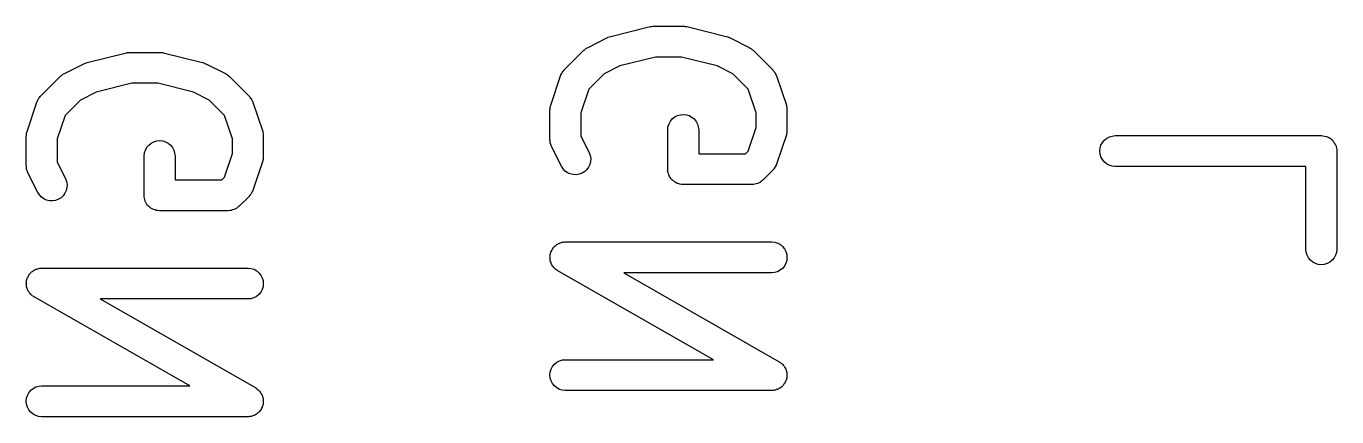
# Model space of a CAD drawing. Extents: x 57 to 139, y -149 to -36.
# Drawn here: x 128.92 to 135.27, y -140.82 to -138.93 of the extents above; entities that cross this region are included whole.
import ezdxf

# ---------------------------------------------------------------- set-up
doc = ezdxf.new("R2010")
doc.units = 0
doc.layers.add('BLACK', color=7, linetype='CONTINUOUS')

msp = doc.modelspace()

# ---------------------------------------------------------------- linework, layer by layer
at = {"layer": 'BLACK', "linetype": 'CONTINUOUS'}
for p, q in [((131.752, -138.977), (131.943, -138.929)), ((131.943, -138.929), (131.944, -138.929)), ((131.944, -138.929), (131.945, -138.928)), ((131.945, -138.928), (131.946, -138.928)), ((131.946, -138.928), (131.952, -138.928)), ((131.952, -138.928), (131.958, -138.927)), ((131.958, -138.927), (131.96, -138.927)), ((131.96, -138.927), (131.961, -138.927)), ((131.961, -138.927), (132.104, -138.927)), ((132.104, -138.927), (132.105, -138.927)), ((132.105, -138.927), (132.106, -138.927)), ((132.106, -138.927), (132.108, -138.927)), ((132.108, -138.927), (132.113, -138.928)), ((132.113, -138.928), (132.119, -138.928)), ((132.119, -138.928), (132.121, -138.929)), ((132.121, -138.929), (132.122, -138.929)), ((132.122, -138.929), (132.312, -138.977)), ((131.642, -139.03), (131.737, -138.982)), ((131.737, -138.982), (131.738, -138.982)), ((131.738, -138.981), (131.745, -138.979)), ((131.738, -138.982), (131.738, -138.981)), ((131.738, -138.982), (131.738, -138.982)), ((131.745, -138.979), (131.752, -138.977)), ((131.752, -138.977), (131.752, -138.977)), ((131.752, -138.977), (131.752, -138.977)), ((132.312, -138.977), (132.313, -138.977)), ((132.313, -138.977), (132.314, -138.977)), ((132.314, -138.977), (132.314, -138.977)), ((132.314, -138.977), (132.321, -138.979)), ((132.321, -138.979), (132.327, -138.982)), ((132.327, -138.982), (132.328, -138.982)), ((132.328, -138.982), (132.328, -138.982)), ((132.328, -138.982), (132.423, -139.03)), ((129.212, -139.104), (129.403, -139.056)), ((129.403, -139.056), (129.404, -139.056)), ((129.404, -139.056), (129.405, -139.055)), ((129.405, -139.055), (129.406, -139.055)), ((129.406, -139.055), (129.412, -139.055)), ((129.412, -139.055), (129.418, -139.054)), ((129.418, -139.054), (129.42, -139.054)), ((129.42, -139.054), (129.421, -139.054)), ((129.421, -139.054), (129.564, -139.054)), ((129.564, -139.054), (129.565, -139.054)), ((129.565, -139.054), (129.566, -139.054)), ((129.566, -139.054), (129.568, -139.054)), ((129.568, -139.054), (129.573, -139.055)), ((129.573, -139.055), (129.579, -139.055)), ((129.579, -139.055), (129.581, -139.056)), ((129.581, -139.056), (129.582, -139.056)), ((129.582, -139.056), (129.772, -139.104)), ((131.527, -139.139), (131.622, -139.044)), ((131.622, -139.044), (131.623, -139.043)), ((131.623, -139.043), (131.626, -139.041)), ((131.626, -139.041), (131.629, -139.038)), ((131.629, -139.038), (131.632, -139.036)), ((131.632, -139.036), (131.634, -139.034)), ((131.634, -139.034), (131.638, -139.032)), ((131.638, -139.032), (131.642, -139.03)), ((131.97, -139.077), (131.797, -139.12)), ((132.095, -139.077), (131.97, -139.077)), ((132.268, -139.12), (132.095, -139.077)), ((132.423, -139.03), (132.424, -139.03)), ((132.424, -139.03), (132.428, -139.033)), ((132.428, -139.033), (132.431, -139.035)), ((132.431, -139.035), (132.434, -139.037)), ((132.434, -139.037), (132.436, -139.038)), ((132.436, -139.038), (132.439, -139.041)), ((132.439, -139.041), (132.443, -139.044)), ((132.443, -139.044), (132.538, -139.139)), ((129.102, -139.157), (129.197, -139.109)), ((129.197, -139.109), (129.198, -139.109)), ((129.198, -139.108), (129.205, -139.106)), ((129.198, -139.109), (129.198, -139.108)), ((129.198, -139.109), (129.198, -139.109)), ((129.205, -139.106), (129.212, -139.104)), ((129.212, -139.104), (129.212, -139.104)), ((129.212, -139.104), (129.212, -139.104)), ((129.772, -139.104), (129.773, -139.104)), ((129.773, -139.104), (129.774, -139.104)), ((129.774, -139.104), (129.774, -139.104)), ((129.774, -139.104), (129.781, -139.106)), ((129.781, -139.106), (129.787, -139.109)), ((129.787, -139.109), (129.788, -139.109)), ((129.788, -139.109), (129.788, -139.109)), ((129.788, -139.109), (129.883, -139.157)), ((131.513, -139.159), (131.515, -139.154)), ((131.515, -139.154), (131.517, -139.152)), ((131.517, -139.152), (131.518, -139.15)), ((131.518, -139.15), (131.521, -139.146)), ((131.521, -139.146), (131.524, -139.142)), ((131.524, -139.142), (131.526, -139.141)), ((131.526, -139.141), (131.527, -139.139)), ((131.797, -139.12), (131.72, -139.159)), ((132.345, -139.159), (132.268, -139.12)), ((132.538, -139.139), (132.539, -139.14)), ((132.539, -139.14), (132.54, -139.142)), ((132.54, -139.142), (132.542, -139.143)), ((132.542, -139.143), (132.544, -139.147)), ((132.544, -139.147), (132.548, -139.151)), ((132.548, -139.151), (132.549, -139.153)), ((132.549, -139.153), (132.55, -139.155)), ((128.987, -139.266), (129.082, -139.171)), ((129.082, -139.171), (129.083, -139.17)), ((129.083, -139.17), (129.086, -139.168)), ((129.086, -139.168), (129.089, -139.165)), ((129.089, -139.165), (129.092, -139.163)), ((129.092, -139.163), (129.094, -139.161)), ((129.094, -139.161), (129.098, -139.159)), ((129.098, -139.159), (129.102, -139.157)), ((129.43, -139.204), (129.257, -139.247)), ((129.555, -139.204), (129.43, -139.204)), ((129.728, -139.247), (129.555, -139.204)), ((129.883, -139.157), (129.884, -139.157)), ((129.884, -139.157), (129.888, -139.16)), ((129.888, -139.16), (129.891, -139.162)), ((129.891, -139.162), (129.894, -139.164)), ((129.894, -139.164), (129.896, -139.165)), ((129.896, -139.165), (129.899, -139.168)), ((129.899, -139.168), (129.903, -139.171)), ((129.903, -139.171), (129.998, -139.266)), ((131.461, -139.311), (131.509, -139.168)), ((131.509, -139.167), (131.51, -139.165)), ((131.509, -139.168), (131.509, -139.167)), ((131.51, -139.165), (131.511, -139.163)), ((131.511, -139.163), (131.513, -139.159)), ((131.72, -139.159), (131.646, -139.233)), ((132.419, -139.233), (132.345, -139.159)), ((132.55, -139.155), (132.552, -139.16)), ((132.552, -139.16), (132.554, -139.164)), ((132.554, -139.164), (132.555, -139.166)), ((132.555, -139.166), (132.556, -139.168)), ((132.556, -139.168), (132.604, -139.311)), ((128.973, -139.286), (128.975, -139.281)), ((128.975, -139.281), (128.977, -139.279)), ((128.977, -139.279), (128.978, -139.277)), ((128.978, -139.277), (128.981, -139.273)), ((128.981, -139.273), (128.984, -139.269)), ((128.984, -139.269), (128.986, -139.268)), ((128.986, -139.268), (128.987, -139.266)), ((129.257, -139.247), (129.18, -139.286)), ((129.805, -139.286), (129.728, -139.247)), ((129.998, -139.266), (129.999, -139.267)), ((129.999, -139.267), (130, -139.269)), ((130, -139.269), (130.002, -139.27)), ((130.002, -139.27), (130.004, -139.274)), ((130.004, -139.274), (130.008, -139.278)), ((130.008, -139.278), (130.009, -139.28)), ((130.009, -139.28), (130.01, -139.282)), ((131.646, -139.233), (131.607, -139.347)), ((132.457, -139.347), (132.419, -139.233)), ((128.921, -139.438), (128.969, -139.295)), ((128.969, -139.294), (128.97, -139.292)), ((128.969, -139.295), (128.969, -139.294)), ((128.97, -139.292), (128.971, -139.29)), ((128.971, -139.29), (128.973, -139.286)), ((129.18, -139.286), (129.106, -139.36)), ((129.879, -139.36), (129.805, -139.286)), ((130.01, -139.282), (130.012, -139.287)), ((130.012, -139.287), (130.014, -139.291)), ((130.014, -139.291), (130.015, -139.293)), ((130.015, -139.293), (130.016, -139.295)), ((130.016, -139.295), (130.064, -139.438)), ((131.457, -139.334), (131.458, -139.33)), ((131.457, -139.335), (131.457, -139.334)), ((131.457, -139.478), (131.457, -139.335)), ((131.458, -139.326), (131.459, -139.323)), ((131.458, -139.33), (131.458, -139.326)), ((131.459, -139.319), (131.46, -139.315)), ((131.459, -139.323), (131.459, -139.319)), ((131.46, -139.315), (131.461, -139.311)), ((132.604, -139.311), (132.604, -139.312)), ((132.604, -139.312), (132.605, -139.316)), ((132.605, -139.316), (132.606, -139.32)), ((132.606, -139.32), (132.606, -139.324)), ((132.606, -139.324), (132.607, -139.327)), ((132.607, -139.327), (132.607, -139.331)), ((132.607, -139.331), (132.607, -139.335)), ((132.607, -139.335), (132.607, -139.43)), ((129.106, -139.36), (129.067, -139.474)), ((129.917, -139.474), (129.879, -139.36)), ((131.607, -139.347), (131.607, -139.46)), ((132.03, -139.415), (132.035, -139.401)), ((132.035, -139.401), (132.042, -139.388)), ((132.042, -139.388), (132.051, -139.377)), ((132.051, -139.377), (132.063, -139.367)), ((132.063, -139.367), (132.076, -139.361)), ((132.076, -139.361), (132.09, -139.357)), ((132.09, -139.357), (132.104, -139.355)), ((132.104, -139.355), (132.119, -139.357)), ((132.119, -139.357), (132.133, -139.361)), ((132.133, -139.361), (132.146, -139.368)), ((132.146, -139.368), (132.157, -139.377)), ((132.157, -139.377), (132.166, -139.389)), ((132.166, -139.389), (132.173, -139.402)), ((132.173, -139.402), (132.177, -139.416)), ((132.457, -139.418), (132.457, -139.347)), ((128.917, -139.461), (128.918, -139.457)), ((128.917, -139.462), (128.917, -139.461)), ((128.917, -139.605), (128.917, -139.462)), ((128.918, -139.453), (128.919, -139.45)), ((128.918, -139.457), (128.918, -139.453)), ((128.919, -139.446), (128.92, -139.442)), ((128.919, -139.45), (128.919, -139.446)), ((128.92, -139.442), (128.921, -139.438)), ((130.064, -139.438), (130.064, -139.439)), ((130.064, -139.439), (130.065, -139.443)), ((130.065, -139.443), (130.066, -139.447)), ((130.066, -139.447), (130.066, -139.451)), ((130.066, -139.451), (130.067, -139.454)), ((130.067, -139.454), (130.067, -139.458)), ((130.067, -139.458), (130.067, -139.462)), ((130.067, -139.462), (130.067, -139.557)), ((131.607, -139.46), (131.647, -139.54)), ((132.029, -139.429), (132.03, -139.415)), ((132.029, -139.43), (132.029, -139.429)), ((132.029, -139.621), (132.029, -139.43)), ((132.177, -139.416), (132.179, -139.43)), ((132.179, -139.43), (132.179, -139.546)), ((132.419, -139.533), (132.457, -139.418)), ((132.604, -139.454), (132.556, -139.597)), ((132.606, -139.446), (132.604, -139.45)), ((132.604, -139.45), (132.604, -139.454)), ((132.607, -139.44), (132.606, -139.443)), ((132.606, -139.443), (132.606, -139.446)), ((132.607, -139.43), (132.607, -139.431)), ((132.607, -139.431), (132.607, -139.435)), ((132.607, -139.435), (132.607, -139.44)), ((134.147, -139.48), (134.158, -139.471)), ((134.158, -139.471), (134.171, -139.464)), ((134.171, -139.464), (134.185, -139.46)), ((134.185, -139.46), (134.199, -139.458)), ((134.199, -139.458), (135.199, -139.458)), ((135.199, -139.458), (135.2, -139.458)), ((135.2, -139.458), (135.2, -139.458)), ((135.2, -139.458), (135.2, -139.458)), ((135.2, -139.458), (135.2, -139.458)), ((135.2, -139.458), (135.207, -139.459)), ((135.207, -139.459), (135.214, -139.46)), ((135.214, -139.46), (135.215, -139.46)), ((135.215, -139.46), (135.215, -139.46)), ((135.215, -139.46), (135.222, -139.462)), ((135.222, -139.462), (135.228, -139.464)), ((135.228, -139.464), (135.229, -139.464)), ((135.229, -139.464), (135.229, -139.464)), ((135.229, -139.464), (135.235, -139.468)), ((135.235, -139.468), (135.241, -139.471)), ((135.241, -139.471), (135.242, -139.471)), ((135.242, -139.471), (135.242, -139.471)), ((135.242, -139.471), (135.247, -139.476)), ((129.067, -139.474), (129.067, -139.587)), ((129.49, -139.542), (129.495, -139.528)), ((129.495, -139.528), (129.502, -139.515)), ((129.502, -139.515), (129.511, -139.504)), ((129.511, -139.504), (129.523, -139.494)), ((129.523, -139.494), (129.536, -139.488)), ((129.536, -139.488), (129.55, -139.484)), ((129.55, -139.484), (129.564, -139.482)), ((129.564, -139.482), (129.579, -139.484)), ((129.579, -139.484), (129.593, -139.488)), ((129.593, -139.488), (129.606, -139.495)), ((129.606, -139.495), (129.617, -139.504)), ((129.617, -139.504), (129.626, -139.516)), ((129.626, -139.516), (129.633, -139.529)), ((129.633, -139.529), (129.637, -139.543)), ((129.917, -139.545), (129.917, -139.474)), ((131.458, -139.48), (131.457, -139.478)), ((131.458, -139.482), (131.458, -139.48)), ((131.458, -139.487), (131.458, -139.482)), ((131.459, -139.492), (131.458, -139.487)), ((131.459, -139.495), (131.459, -139.492)), ((131.46, -139.497), (131.459, -139.495)), ((131.462, -139.502), (131.46, -139.497)), ((131.463, -139.506), (131.462, -139.502)), ((131.464, -139.508), (131.463, -139.506)), ((131.465, -139.51), (131.464, -139.508)), ((131.465, -139.511), (131.465, -139.51)), ((131.513, -139.607), (131.465, -139.511)), ((132.406, -139.546), (132.419, -139.533)), ((134.124, -139.533), (134.126, -139.518)), ((134.126, -139.547), (134.124, -139.533)), ((134.126, -139.518), (134.13, -139.504)), ((134.13, -139.504), (134.137, -139.491)), ((134.137, -139.491), (134.147, -139.48)), ((135.247, -139.476), (135.253, -139.48)), ((135.253, -139.48), (135.253, -139.481)), ((135.253, -139.481), (135.253, -139.481)), ((135.253, -139.481), (135.257, -139.486)), ((135.257, -139.486), (135.262, -139.492)), ((135.262, -139.492), (135.262, -139.492)), ((135.262, -139.492), (135.262, -139.492)), ((135.262, -139.492), (135.265, -139.499)), ((135.265, -139.499), (135.269, -139.505)), ((135.269, -139.505), (135.269, -139.505)), ((135.269, -139.505), (135.269, -139.505)), ((135.269, -139.505), (135.271, -139.512)), ((135.271, -139.512), (135.273, -139.519)), ((135.273, -139.519), (135.273, -139.519)), ((135.273, -139.519), (135.273, -139.519)), ((135.273, -139.519), (135.274, -139.526)), ((135.274, -139.526), (135.274, -139.533)), ((135.274, -139.533), (135.274, -140.01)), ((129.067, -139.587), (129.107, -139.667)), ((129.489, -139.556), (129.49, -139.542)), ((129.489, -139.557), (129.489, -139.556)), ((129.489, -139.748), (129.489, -139.557)), ((129.637, -139.543), (129.639, -139.557)), ((129.639, -139.557), (129.639, -139.673)), ((129.879, -139.66), (129.917, -139.545)), ((130.064, -139.581), (130.016, -139.724)), ((130.066, -139.573), (130.064, -139.577)), ((130.064, -139.577), (130.064, -139.581)), ((130.067, -139.567), (130.066, -139.57)), ((130.066, -139.57), (130.066, -139.573)), ((130.067, -139.557), (130.067, -139.558)), ((130.067, -139.558), (130.067, -139.562)), ((130.067, -139.562), (130.067, -139.567)), ((131.651, -139.598), (131.645, -139.611)), ((131.647, -139.54), (131.648, -139.54)), ((131.648, -139.54), (131.653, -139.554)), ((131.654, -139.583), (131.651, -139.598)), ((131.653, -139.554), (131.655, -139.569)), ((131.655, -139.569), (131.654, -139.583)), ((132.179, -139.546), (132.406, -139.546)), ((132.556, -139.598), (132.555, -139.6)), ((132.556, -139.597), (132.556, -139.598)), ((134.13, -139.561), (134.126, -139.547)), ((134.137, -139.574), (134.13, -139.561)), ((134.146, -139.586), (134.137, -139.574)), ((134.157, -139.595), (134.146, -139.586)), ((134.17, -139.602), (134.157, -139.595)), ((128.918, -139.607), (128.917, -139.605)), ((128.918, -139.609), (128.918, -139.607)), ((128.918, -139.614), (128.918, -139.609)), ((128.919, -139.619), (128.918, -139.614)), ((128.919, -139.622), (128.919, -139.619)), ((128.92, -139.624), (128.919, -139.622)), ((128.922, -139.629), (128.92, -139.624)), ((128.923, -139.633), (128.922, -139.629)), ((128.924, -139.635), (128.923, -139.633)), ((128.925, -139.637), (128.924, -139.635)), ((128.925, -139.638), (128.925, -139.637)), ((128.973, -139.734), (128.925, -139.638)), ((129.866, -139.673), (129.879, -139.66)), ((131.521, -139.619), (131.513, -139.607)), ((131.531, -139.63), (131.521, -139.619)), ((131.543, -139.638), (131.531, -139.63)), ((131.556, -139.644), (131.543, -139.638)), ((131.57, -139.647), (131.556, -139.644)), ((131.585, -139.648), (131.57, -139.647)), ((131.599, -139.646), (131.585, -139.648)), ((131.613, -139.64), (131.599, -139.646)), ((131.626, -139.633), (131.613, -139.64)), ((131.636, -139.623), (131.626, -139.633)), ((131.645, -139.611), (131.636, -139.623)), ((132.029, -139.628), (132.029, -139.621)), ((132.03, -139.635), (132.029, -139.628)), ((132.032, -139.642), (132.03, -139.635)), ((132.03, -139.635), (132.03, -139.635)), ((132.03, -139.635), (132.03, -139.635)), ((132.034, -139.649), (132.032, -139.642)), ((132.038, -139.656), (132.034, -139.649)), ((132.034, -139.649), (132.034, -139.649)), ((132.034, -139.649), (132.034, -139.649)), ((132.041, -139.662), (132.038, -139.656)), ((132.046, -139.668), (132.041, -139.662)), ((132.041, -139.662), (132.041, -139.662)), ((132.041, -139.662), (132.041, -139.662)), ((132.538, -139.626), (132.49, -139.674)), ((132.539, -139.624), (132.538, -139.626)), ((132.541, -139.623), (132.539, -139.624)), ((132.544, -139.619), (132.541, -139.623)), ((132.547, -139.615), (132.544, -139.619)), ((132.548, -139.613), (132.547, -139.615)), ((132.549, -139.611), (132.548, -139.613)), ((132.552, -139.606), (132.549, -139.611)), ((132.554, -139.602), (132.552, -139.606)), ((132.555, -139.6), (132.554, -139.602)), ((134.184, -139.607), (134.17, -139.602)), ((134.198, -139.608), (134.184, -139.607)), ((134.199, -139.608), (134.198, -139.608)), ((135.124, -139.608), (134.199, -139.608)), ((135.124, -140.01), (135.124, -139.608)), ((129.111, -139.725), (129.105, -139.738)), ((129.107, -139.667), (129.108, -139.667)), ((129.108, -139.667), (129.113, -139.681)), ((129.114, -139.71), (129.111, -139.725)), ((129.113, -139.681), (129.115, -139.696)), ((129.115, -139.696), (129.114, -139.71)), ((129.639, -139.673), (129.866, -139.673)), ((130.016, -139.725), (130.015, -139.727)), ((130.016, -139.724), (130.016, -139.725)), ((132.05, -139.673), (132.046, -139.668)), ((132.051, -139.674), (132.05, -139.673)), ((132.05, -139.673), (132.05, -139.673)), ((132.056, -139.678), (132.051, -139.674)), ((132.061, -139.683), (132.056, -139.678)), ((132.062, -139.683), (132.061, -139.683)), ((132.068, -139.686), (132.062, -139.683)), ((132.062, -139.683), (132.062, -139.683)), ((132.074, -139.69), (132.068, -139.686)), ((132.075, -139.69), (132.074, -139.69)), ((132.082, -139.692), (132.075, -139.69)), ((132.075, -139.69), (132.075, -139.69)), ((132.088, -139.694), (132.082, -139.692)), ((132.089, -139.694), (132.088, -139.694)), ((132.088, -139.694), (132.088, -139.694)), ((132.096, -139.695), (132.089, -139.694)), ((132.103, -139.696), (132.096, -139.695)), ((132.104, -139.696), (132.103, -139.696)), ((132.103, -139.696), (132.103, -139.696)), ((132.103, -139.696), (132.103, -139.696)), ((132.103, -139.696), (132.103, -139.696)), ((132.437, -139.696), (132.104, -139.696)), ((132.444, -139.695), (132.437, -139.696)), ((132.451, -139.694), (132.444, -139.695)), ((132.452, -139.694), (132.451, -139.694)), ((132.451, -139.694), (132.451, -139.694)), ((132.458, -139.692), (132.452, -139.694)), ((132.465, -139.69), (132.458, -139.692)), ((132.466, -139.69), (132.465, -139.69)), ((132.465, -139.69), (132.465, -139.69)), ((132.472, -139.687), (132.466, -139.69)), ((132.478, -139.684), (132.472, -139.687)), ((132.479, -139.683), (132.478, -139.683)), ((132.478, -139.683), (132.478, -139.684)), ((132.484, -139.679), (132.479, -139.683)), ((132.489, -139.674), (132.484, -139.679)), ((132.49, -139.674), (132.489, -139.674)), ((132.49, -139.674), (132.49, -139.674)), ((132.49, -139.674), (132.49, -139.674)), ((132.49, -139.674), (132.49, -139.674)), ((128.981, -139.746), (128.973, -139.734)), ((128.991, -139.757), (128.981, -139.746)), ((129.003, -139.765), (128.991, -139.757)), ((129.016, -139.771), (129.003, -139.765)), ((129.03, -139.774), (129.016, -139.771)), ((129.045, -139.775), (129.03, -139.774)), ((129.059, -139.773), (129.045, -139.775)), ((129.073, -139.767), (129.059, -139.773)), ((129.086, -139.76), (129.073, -139.767)), ((129.096, -139.75), (129.086, -139.76)), ((129.105, -139.738), (129.096, -139.75)), ((129.489, -139.755), (129.489, -139.748)), ((129.49, -139.762), (129.489, -139.755)), ((129.492, -139.769), (129.49, -139.762)), ((129.49, -139.762), (129.49, -139.762)), ((129.49, -139.762), (129.49, -139.762)), ((129.494, -139.776), (129.492, -139.769)), ((129.498, -139.783), (129.494, -139.776)), ((129.494, -139.776), (129.494, -139.776)), ((129.494, -139.776), (129.494, -139.776)), ((129.501, -139.789), (129.498, -139.783)), ((129.506, -139.795), (129.501, -139.789)), ((129.501, -139.789), (129.501, -139.789)), ((129.501, -139.789), (129.501, -139.789)), ((129.998, -139.753), (129.95, -139.801)), ((129.999, -139.751), (129.998, -139.753)), ((130.001, -139.75), (129.999, -139.751)), ((130.004, -139.746), (130.001, -139.75)), ((130.007, -139.742), (130.004, -139.746)), ((130.008, -139.74), (130.007, -139.742)), ((130.009, -139.738), (130.008, -139.74)), ((130.012, -139.733), (130.009, -139.738)), ((130.014, -139.729), (130.012, -139.733)), ((130.015, -139.727), (130.014, -139.729)), ((129.51, -139.8), (129.506, -139.795)), ((129.511, -139.801), (129.51, -139.8)), ((129.51, -139.8), (129.51, -139.8)), ((129.516, -139.805), (129.511, -139.801)), ((129.521, -139.81), (129.516, -139.805)), ((129.522, -139.81), (129.521, -139.81)), ((129.528, -139.813), (129.522, -139.81)), ((129.522, -139.81), (129.522, -139.81)), ((129.534, -139.817), (129.528, -139.813)), ((129.535, -139.817), (129.534, -139.817)), ((129.542, -139.819), (129.535, -139.817)), ((129.535, -139.817), (129.535, -139.817)), ((129.548, -139.821), (129.542, -139.819)), ((129.549, -139.821), (129.548, -139.821)), ((129.548, -139.821), (129.548, -139.821)), ((129.556, -139.822), (129.549, -139.821)), ((129.563, -139.823), (129.556, -139.822)), ((129.564, -139.823), (129.563, -139.823)), ((129.563, -139.823), (129.563, -139.823)), ((129.563, -139.823), (129.563, -139.823)), ((129.563, -139.823), (129.563, -139.823)), ((129.897, -139.823), (129.564, -139.823)), ((129.904, -139.822), (129.897, -139.823)), ((129.911, -139.821), (129.904, -139.822)), ((129.912, -139.821), (129.911, -139.821)), ((129.911, -139.821), (129.911, -139.821)), ((129.918, -139.819), (129.912, -139.821)), ((129.925, -139.817), (129.918, -139.819)), ((129.926, -139.817), (129.925, -139.817)), ((129.925, -139.817), (129.925, -139.817)), ((129.932, -139.814), (129.926, -139.817)), ((129.938, -139.811), (129.932, -139.814)), ((129.939, -139.81), (129.938, -139.81)), ((129.938, -139.81), (129.938, -139.811)), ((129.944, -139.806), (129.939, -139.81)), ((129.949, -139.801), (129.944, -139.806)), ((129.95, -139.801), (129.949, -139.801)), ((129.95, -139.801), (129.95, -139.801)), ((129.95, -139.801), (129.95, -139.801)), ((129.95, -139.801), (129.95, -139.801)), ((131.499, -139.982), (131.502, -139.981)), ((131.502, -139.981), (131.504, -139.98)), ((131.504, -139.98), (131.508, -139.979)), ((131.508, -139.979), (131.513, -139.977)), ((131.513, -139.977), (131.515, -139.976)), ((131.515, -139.976), (131.518, -139.976)), ((131.518, -139.976), (131.523, -139.975)), ((131.523, -139.975), (131.527, -139.974)), ((131.527, -139.974), (131.53, -139.975)), ((131.53, -139.975), (131.532, -139.974)), ((131.532, -139.974), (132.532, -139.974)), ((132.532, -139.974), (132.533, -139.974)), ((132.533, -139.974), (132.548, -139.976)), ((132.548, -139.976), (132.562, -139.98)), ((132.562, -139.98), (132.575, -139.987)), ((131.457, -140.049), (131.458, -140.044)), ((131.458, -140.039), (131.459, -140.037)), ((131.458, -140.044), (131.458, -140.039)), ((131.459, -140.034), (131.46, -140.03)), ((131.459, -140.037), (131.459, -140.034)), ((131.46, -140.03), (131.461, -140.025)), ((131.461, -140.025), (131.462, -140.023)), ((131.462, -140.023), (131.463, -140.02)), ((131.463, -140.02), (131.466, -140.016)), ((131.466, -140.016), (131.468, -140.012)), ((131.468, -140.012), (131.469, -140.01)), ((131.469, -140.01), (131.47, -140.007)), ((131.47, -140.007), (131.473, -140.004)), ((131.473, -140.004), (131.476, -140)), ((131.476, -140), (131.478, -139.998)), ((131.478, -139.998), (131.48, -139.996)), ((131.48, -139.996), (131.483, -139.993)), ((131.483, -139.993), (131.487, -139.99)), ((131.487, -139.99), (131.489, -139.988)), ((131.489, -139.988), (131.491, -139.987)), ((131.491, -139.987), (131.495, -139.985)), ((131.495, -139.985), (131.499, -139.982)), ((132.575, -139.987), (132.586, -139.997)), ((132.586, -139.997), (132.595, -140.008)), ((132.595, -140.008), (132.602, -140.021)), ((132.602, -140.021), (132.606, -140.035)), ((132.606, -140.035), (132.607, -140.05)), ((135.126, -140.024), (135.124, -140.01)), ((135.13, -140.038), (135.126, -140.024)), ((135.137, -140.051), (135.13, -140.038)), ((135.268, -140.039), (135.261, -140.052)), ((135.273, -140.025), (135.268, -140.039)), ((135.274, -140.011), (135.273, -140.025)), ((135.274, -140.01), (135.274, -140.011)), ((128.959, -140.109), (128.962, -140.108)), ((128.962, -140.108), (128.964, -140.107)), ((128.964, -140.107), (128.968, -140.106)), ((128.968, -140.106), (128.973, -140.104)), ((128.973, -140.104), (128.975, -140.103)), ((128.975, -140.103), (128.978, -140.103)), ((128.978, -140.103), (128.983, -140.102)), ((128.983, -140.102), (128.987, -140.101)), ((128.987, -140.101), (128.99, -140.102)), ((128.99, -140.102), (128.992, -140.101)), ((128.992, -140.101), (129.992, -140.101)), ((129.992, -140.101), (129.993, -140.101)), ((129.993, -140.101), (130.008, -140.103)), ((130.008, -140.103), (130.022, -140.107)), ((130.022, -140.107), (130.035, -140.114)), ((131.458, -140.051), (131.457, -140.049)), ((131.458, -140.054), (131.458, -140.051)), ((131.458, -140.059), (131.458, -140.054)), ((131.459, -140.063), (131.458, -140.059)), ((131.459, -140.066), (131.459, -140.063)), ((131.46, -140.068), (131.459, -140.066)), ((131.461, -140.073), (131.46, -140.068)), ((131.463, -140.077), (131.461, -140.073)), ((131.464, -140.08), (131.463, -140.077)), ((131.465, -140.082), (131.464, -140.08)), ((131.467, -140.086), (131.465, -140.082)), ((131.47, -140.09), (131.467, -140.086)), ((131.471, -140.092), (131.47, -140.09)), ((131.473, -140.094), (131.471, -140.092)), ((131.476, -140.098), (131.473, -140.094)), ((131.479, -140.102), (131.476, -140.098)), ((131.481, -140.103), (131.479, -140.102)), ((131.482, -140.105), (131.481, -140.103)), ((131.486, -140.108), (131.482, -140.105)), ((131.49, -140.111), (131.486, -140.108)), ((132.585, -140.103), (132.574, -140.112)), ((132.595, -140.091), (132.585, -140.103)), ((132.602, -140.078), (132.595, -140.091)), ((132.606, -140.064), (132.602, -140.078)), ((132.607, -140.05), (132.606, -140.064)), ((135.146, -140.062), (135.137, -140.051)), ((135.157, -140.072), (135.146, -140.062)), ((135.17, -140.079), (135.157, -140.072)), ((135.184, -140.083), (135.17, -140.079)), ((135.199, -140.085), (135.184, -140.083)), ((135.213, -140.083), (135.199, -140.085)), ((135.227, -140.079), (135.213, -140.083)), ((135.24, -140.072), (135.227, -140.079)), ((135.252, -140.063), (135.24, -140.072)), ((135.261, -140.052), (135.252, -140.063)), ((128.917, -140.176), (128.918, -140.171)), ((128.918, -140.166), (128.919, -140.164)), ((128.918, -140.171), (128.918, -140.166)), ((128.919, -140.161), (128.92, -140.157)), ((128.919, -140.164), (128.919, -140.161)), ((128.92, -140.157), (128.921, -140.152)), ((128.921, -140.152), (128.922, -140.15)), ((128.922, -140.15), (128.923, -140.147)), ((128.923, -140.147), (128.926, -140.143)), ((128.926, -140.143), (128.928, -140.139)), ((128.928, -140.139), (128.929, -140.137)), ((128.929, -140.137), (128.93, -140.134)), ((128.93, -140.134), (128.933, -140.131)), ((128.933, -140.131), (128.936, -140.127)), ((128.936, -140.127), (128.938, -140.125)), ((128.938, -140.125), (128.94, -140.123)), ((128.94, -140.123), (128.943, -140.12)), ((128.943, -140.12), (128.947, -140.117)), ((128.947, -140.117), (128.949, -140.115)), ((128.949, -140.115), (128.951, -140.114)), ((128.951, -140.114), (128.955, -140.112)), ((128.955, -140.112), (128.959, -140.109)), ((130.035, -140.114), (130.046, -140.124)), ((130.046, -140.124), (130.055, -140.135)), ((130.055, -140.135), (130.062, -140.148)), ((130.062, -140.148), (130.066, -140.162)), ((130.066, -140.162), (130.067, -140.177)), ((131.492, -140.112), (131.49, -140.111)), ((131.494, -140.114), (131.492, -140.112)), ((131.495, -140.114), (131.494, -140.114)), ((132.25, -140.546), (131.495, -140.114)), ((132.532, -140.124), (131.815, -140.124)), ((131.815, -140.124), (132.57, -140.556)), ((132.547, -140.123), (132.532, -140.124)), ((132.561, -140.119), (132.547, -140.123)), ((132.574, -140.112), (132.561, -140.119)), ((128.918, -140.178), (128.917, -140.176)), ((128.918, -140.181), (128.918, -140.178)), ((128.918, -140.186), (128.918, -140.181)), ((128.919, -140.19), (128.918, -140.186)), ((128.919, -140.193), (128.919, -140.19)), ((128.92, -140.195), (128.919, -140.193)), ((128.921, -140.2), (128.92, -140.195)), ((128.923, -140.204), (128.921, -140.2)), ((128.924, -140.207), (128.923, -140.204)), ((128.925, -140.209), (128.924, -140.207)), ((128.927, -140.213), (128.925, -140.209)), ((128.93, -140.217), (128.927, -140.213)), ((128.931, -140.219), (128.93, -140.217)), ((128.933, -140.221), (128.931, -140.219)), ((128.936, -140.225), (128.933, -140.221)), ((128.939, -140.229), (128.936, -140.225)), ((128.941, -140.23), (128.939, -140.229)), ((128.942, -140.232), (128.941, -140.23)), ((128.946, -140.235), (128.942, -140.232)), ((128.95, -140.238), (128.946, -140.235)), ((130.045, -140.23), (130.034, -140.239)), ((130.055, -140.218), (130.045, -140.23)), ((130.062, -140.205), (130.055, -140.218)), ((130.066, -140.191), (130.062, -140.205)), ((130.067, -140.177), (130.066, -140.191)), ((128.952, -140.239), (128.95, -140.238)), ((128.954, -140.241), (128.952, -140.239)), ((128.955, -140.241), (128.954, -140.241)), ((129.71, -140.673), (128.955, -140.241)), ((129.992, -140.251), (129.275, -140.251)), ((129.275, -140.251), (130.03, -140.683)), ((130.007, -140.25), (129.992, -140.251)), ((130.021, -140.246), (130.007, -140.25)), ((130.034, -140.239), (130.021, -140.246)), ((131.491, -140.558), (131.504, -140.551)), ((131.504, -140.551), (131.518, -140.547)), ((131.518, -140.547), (131.532, -140.546)), ((131.532, -140.546), (132.25, -140.546)), ((131.457, -140.62), (131.459, -140.606)), ((131.459, -140.606), (131.463, -140.592)), ((131.463, -140.592), (131.47, -140.579)), ((131.47, -140.579), (131.48, -140.567)), ((131.48, -140.567), (131.491, -140.558)), ((132.57, -140.556), (132.57, -140.556)), ((132.57, -140.556), (132.573, -140.558)), ((132.573, -140.558), (132.575, -140.559)), ((132.575, -140.559), (132.578, -140.562)), ((132.578, -140.562), (132.582, -140.565)), ((132.582, -140.565), (132.584, -140.567)), ((132.584, -140.567), (132.586, -140.568)), ((132.586, -140.568), (132.589, -140.572)), ((132.589, -140.572), (132.592, -140.576)), ((132.592, -140.576), (132.594, -140.578)), ((132.594, -140.578), (132.595, -140.58)), ((132.595, -140.58), (132.597, -140.584)), ((132.597, -140.584), (132.6, -140.588)), ((132.6, -140.588), (132.601, -140.59)), ((132.601, -140.59), (132.602, -140.593)), ((132.602, -140.593), (132.603, -140.597)), ((132.603, -140.597), (132.605, -140.602)), ((132.605, -140.602), (132.605, -140.604)), ((132.605, -140.604), (132.606, -140.607)), ((132.606, -140.607), (132.606, -140.611)), ((132.606, -140.611), (132.607, -140.616)), ((132.607, -140.616), (132.607, -140.619)), ((128.951, -140.685), (128.964, -140.678)), ((128.964, -140.678), (128.978, -140.674)), ((128.978, -140.674), (128.992, -140.673)), ((128.992, -140.673), (129.71, -140.673)), ((131.459, -140.635), (131.457, -140.62)), ((131.463, -140.649), (131.459, -140.635)), ((131.47, -140.662), (131.463, -140.649)), ((131.479, -140.673), (131.47, -140.662)), ((131.49, -140.683), (131.479, -140.673)), ((132.578, -140.68), (132.576, -140.682)), ((132.582, -140.677), (132.578, -140.68)), ((132.585, -140.674), (132.582, -140.677)), ((132.587, -140.672), (132.585, -140.674)), ((132.589, -140.67), (132.587, -140.672)), ((132.591, -140.666), (132.589, -140.67)), ((132.595, -140.663), (132.591, -140.666)), ((132.596, -140.66), (132.595, -140.663)), ((132.597, -140.658), (132.596, -140.66)), ((132.599, -140.654), (132.597, -140.658)), ((132.602, -140.65), (132.599, -140.654)), ((132.603, -140.645), (132.602, -140.647)), ((132.602, -140.647), (132.602, -140.65)), ((132.604, -140.64), (132.603, -140.645)), ((132.606, -140.636), (132.604, -140.64)), ((132.607, -140.631), (132.606, -140.633)), ((132.606, -140.633), (132.606, -140.636)), ((132.607, -140.619), (132.607, -140.621)), ((132.607, -140.621), (132.607, -140.626)), ((132.607, -140.626), (132.607, -140.631)), ((128.917, -140.747), (128.919, -140.733)), ((128.919, -140.733), (128.923, -140.719)), ((128.923, -140.719), (128.93, -140.706)), ((128.93, -140.706), (128.94, -140.694)), ((128.94, -140.694), (128.951, -140.685)), ((130.03, -140.683), (130.03, -140.683)), ((130.03, -140.683), (130.033, -140.685)), ((130.033, -140.685), (130.035, -140.686)), ((130.035, -140.686), (130.038, -140.689)), ((130.038, -140.689), (130.042, -140.692)), ((130.042, -140.692), (130.044, -140.694)), ((130.044, -140.694), (130.046, -140.695)), ((130.046, -140.695), (130.049, -140.699)), ((130.049, -140.699), (130.052, -140.703)), ((130.052, -140.703), (130.054, -140.705)), ((130.054, -140.705), (130.055, -140.707)), ((130.055, -140.707), (130.057, -140.711)), ((130.057, -140.711), (130.06, -140.715)), ((130.06, -140.715), (130.061, -140.717)), ((130.061, -140.717), (130.062, -140.72)), ((130.062, -140.72), (130.063, -140.724)), ((130.063, -140.724), (130.065, -140.729)), ((130.065, -140.729), (130.065, -140.731)), ((130.065, -140.731), (130.066, -140.734)), ((130.066, -140.734), (130.066, -140.738)), ((130.066, -140.738), (130.067, -140.743)), ((130.067, -140.743), (130.067, -140.746)), ((131.503, -140.69), (131.49, -140.683)), ((131.517, -140.694), (131.503, -140.69)), ((131.531, -140.696), (131.517, -140.694)), ((131.532, -140.696), (131.531, -140.696)), ((132.532, -140.696), (131.532, -140.696)), ((132.535, -140.695), (132.532, -140.696)), ((132.537, -140.696), (132.535, -140.695)), ((132.542, -140.695), (132.537, -140.696)), ((132.547, -140.694), (132.542, -140.695)), ((132.549, -140.694), (132.547, -140.694)), ((132.552, -140.693), (132.549, -140.694)), ((132.556, -140.691), (132.552, -140.693)), ((132.561, -140.69), (132.556, -140.691)), ((132.563, -140.689), (132.561, -140.69)), ((132.566, -140.688), (132.563, -140.689)), ((132.57, -140.685), (132.566, -140.688)), ((132.574, -140.683), (132.57, -140.685)), ((132.576, -140.682), (132.574, -140.683)), ((128.919, -140.762), (128.917, -140.747)), ((128.923, -140.776), (128.919, -140.762)), ((128.93, -140.789), (128.923, -140.776)), ((128.939, -140.8), (128.93, -140.789)), ((128.95, -140.81), (128.939, -140.8)), ((130.038, -140.807), (130.036, -140.809)), ((130.042, -140.804), (130.038, -140.807)), ((130.045, -140.801), (130.042, -140.804)), ((130.047, -140.799), (130.045, -140.801)), ((130.049, -140.797), (130.047, -140.799)), ((130.051, -140.793), (130.049, -140.797)), ((130.055, -140.79), (130.051, -140.793)), ((130.056, -140.787), (130.055, -140.79)), ((130.057, -140.785), (130.056, -140.787)), ((130.059, -140.781), (130.057, -140.785)), ((130.062, -140.777), (130.059, -140.781)), ((130.063, -140.772), (130.062, -140.774)), ((130.062, -140.774), (130.062, -140.777)), ((130.064, -140.767), (130.063, -140.772)), ((130.066, -140.763), (130.064, -140.767)), ((130.067, -140.758), (130.066, -140.76)), ((130.066, -140.76), (130.066, -140.763)), ((130.067, -140.746), (130.067, -140.748)), ((130.067, -140.748), (130.067, -140.753)), ((130.067, -140.753), (130.067, -140.758)), ((128.963, -140.817), (128.95, -140.81)), ((128.977, -140.821), (128.963, -140.817)), ((128.991, -140.823), (128.977, -140.821)), ((128.992, -140.823), (128.991, -140.823)), ((129.992, -140.823), (128.992, -140.823)), ((129.995, -140.822), (129.992, -140.823)), ((129.997, -140.823), (129.995, -140.822)), ((130.002, -140.822), (129.997, -140.823)), ((130.007, -140.821), (130.002, -140.822)), ((130.009, -140.821), (130.007, -140.821)), ((130.012, -140.82), (130.009, -140.821)), ((130.016, -140.818), (130.012, -140.82)), ((130.021, -140.817), (130.016, -140.818)), ((130.023, -140.816), (130.021, -140.817)), ((130.026, -140.815), (130.023, -140.816)), ((130.03, -140.812), (130.026, -140.815)), ((130.034, -140.81), (130.03, -140.812)), ((130.036, -140.809), (130.034, -140.81))]:
    msp.add_line(p, q, dxfattribs=at)

doc.saveas('drawing.dxf')
